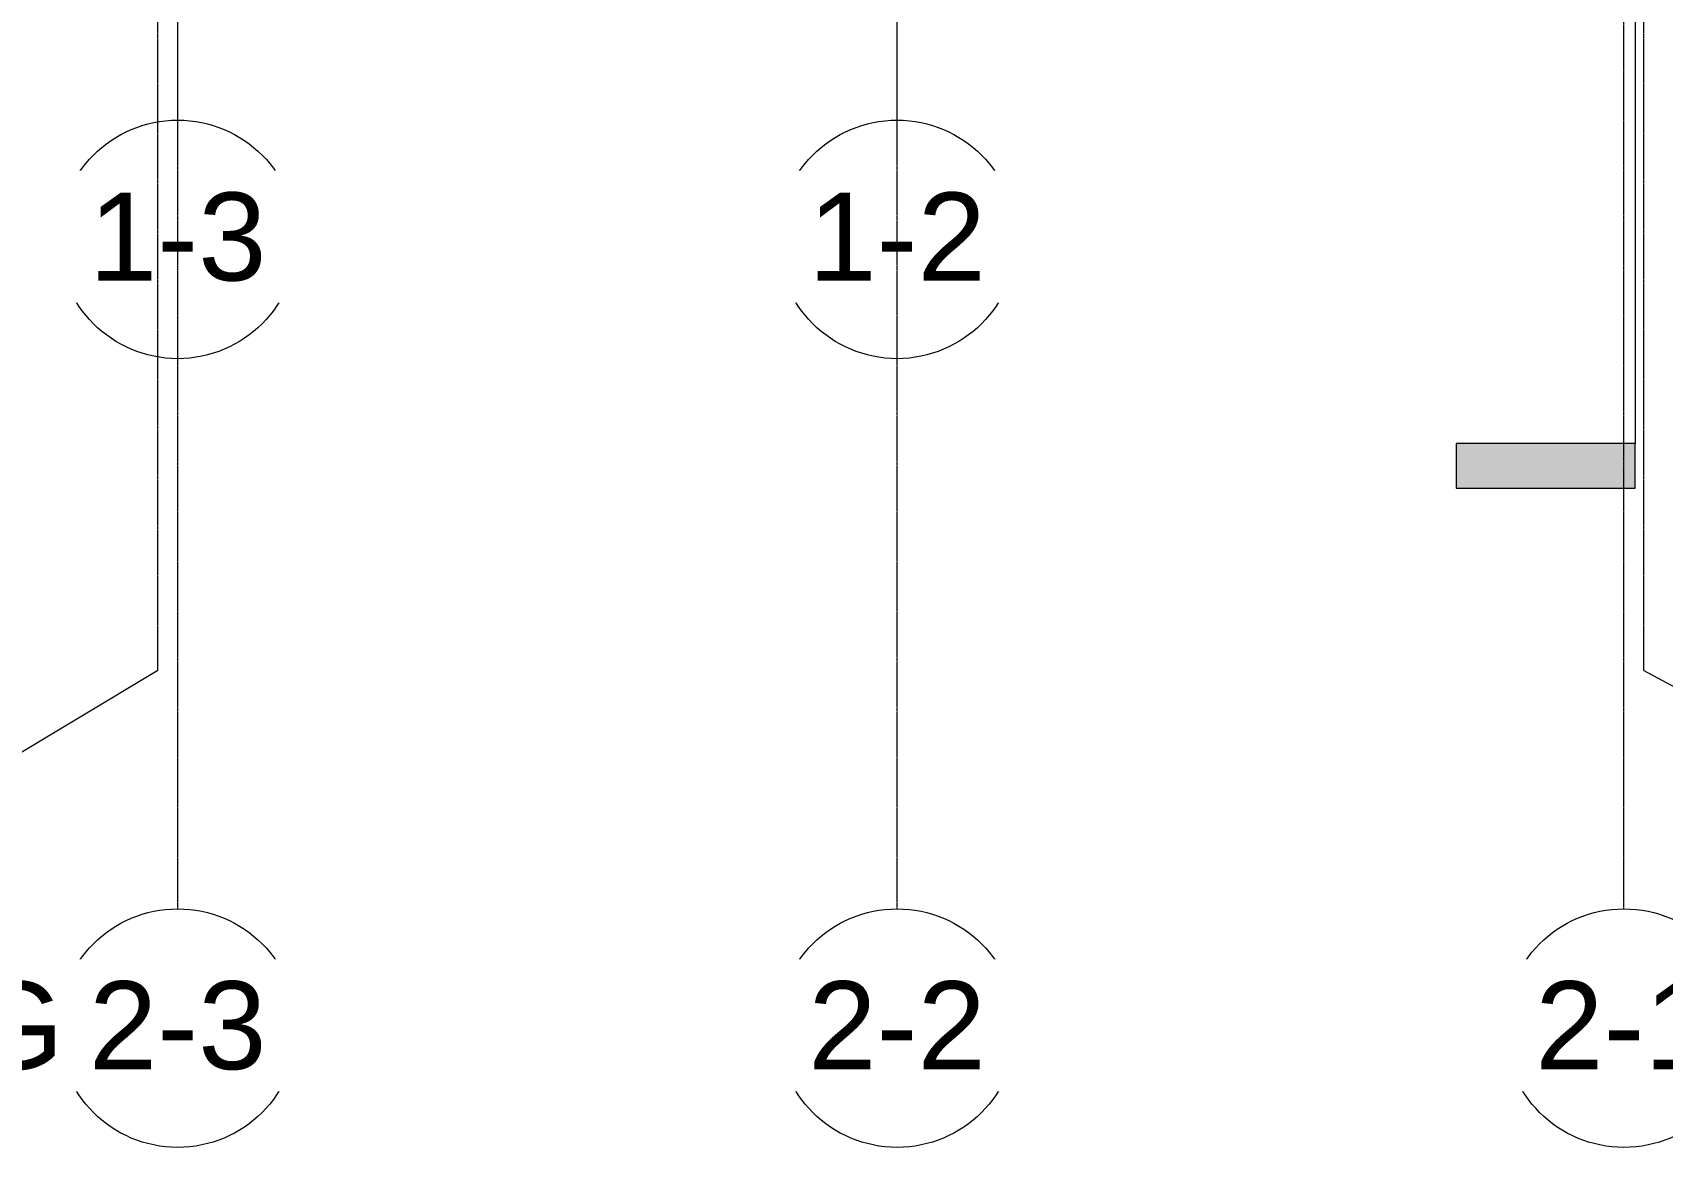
# Model space of a CAD drawing. Header units: inches. Extents: x 25557 to 33164, y -23509 to -20035.
# Drawn here: x 31565 to 32221, y -23509 to -23061 of the extents above; entities that cross this region are included whole.
import ezdxf

# ---------------------------------------------------------------- set-up
doc = ezdxf.new("R2010")
doc.units = ezdxf.units.IN
doc.header["$MEASUREMENT"] = 0
doc.linetypes.add('Grid Line 1_2_', pattern=[0.875, 0.5, -0.125, 0.125, -0.125])
for name, color, linetype, lineweight in [('G-ANNO-SYMB', 111, 'Continuous', 9), ('S-GRID', 1, 'Continuous', 9), ('S-GRID-IDEN', 1, 'Continuous', 9)]:
    doc.layers.add(name, color=color, linetype=linetype, lineweight=lineweight)
doc.styles.add('Arial', font='arial.ttf', dxfattribs={"height": 35.407186})

# ---------------------------------------------------------------- blocks, each defined once
blk = doc.blocks.new('Grid - Grid Head - Circle-14747-Overall Floor Plan')
at = {"layer": 'S-GRID-IDEN'}
blk.add_circle((0, 0), 0.25, dxfattribs=at)
blk = doc.blocks.new('Section - 3_32_ x 3_8_-18514-Overall Floor Plan')
at = {"layer": 'G-ANNO-SYMB'}
blk.add_hatch(color=256, dxfattribs=at).paths.add_polyline_path([(0, 0.375), (0, 0), (-0.09375, 0), (-0.09375, 0.375)], flags=0)
for p, q in [((0, 0.375), (-0.09375, 0.375)), ((-0.09375, 0.375), (-0.09375, 0)), ((0, 0), (0, 0.375)), ((-0.09375, 0), (0, 0))]:
    blk.add_line(p, q, dxfattribs=at)

msp = doc.modelspace()

# ---------------------------------------------------------------- linework, layer by layer
at = {"layer": 'G-ANNO-SYMB'}
msp.add_line((32210.22, -20363.1), (32210.22, -23225.87), dxfattribs=at)
at = {"layer": 'S-GRID', "linetype": 'Grid Line 1_2_'}
for p, q in [((31623.71, -23095.8), (31623.71, -20550.05)), ((31913.21, -23095.8), (31913.21, -20550.05)), ((32213.71, -23317.24), (32213.71, -20998.43)), ((32205.71, -23413.24), (32205.71, -22389.58))]:
    msp.add_line(p, q, dxfattribs=at)
at = {"layer": 'S-GRID'}
for p, q in [((31615.71, -23317.24), (31516.02, -23377.17)), ((32213.71, -23317.24), (32323.86, -23377.17))]:
    msp.add_line(p, q, dxfattribs=at)

# ---------------------------------------------------------------- block references
at = {"layer": 'G-ANNO-SYMB', "xscale": 191.9999999999999, "yscale": 191.9999999999999, "zscale": 191.9999999999999, "rotation": 89.99999999999947}
msp.add_blockref('Section - 3_32_ x 3_8_-18514-Overall Floor Plan', (32210.22, -23225.87), dxfattribs=at)
at = {"layer": 'S-GRID-IDEN', "xscale": 191.9999999999999, "yscale": 191.9999999999999, "zscale": 191.9999999999999}
for p in [(31623.71, -23143.8), (31913.21, -23143.8), (31623.71, -23461.24), (31913.21, -23461.24), (32205.71, -23461.24)]:
    msp.add_blockref('Grid - Grid Head - Circle-14747-Overall Floor Plan', p, dxfattribs=at)

# ---------------------------------------------------------------- next in the draw order: texts
at = {"layer": 'S-GRID-IDEN', "char_height": 35.407, "width": 85.104, "attachment_point": 2, "line_spacing_factor": 0.938532, "style": 'Arial', "bg_fill": 3, "box_fill_scale": 1.25, "bg_fill_color": 0, "bg_fill_transparency": 0}
for s, insert in [('1-3', (31623.7, -23124.93)), ('1-2', (31913.2, -23124.93)), ('2-3', (31623.7, -23442.37)), ('2-2', (31913.2, -23442.37)), ('2-1', (32205.7, -23442.37))]:
    msp.add_mtext(s, dxfattribs=dict(at, insert=insert))

# ---------------------------------------------------------------- next in the draw order: linework, layer by layer
at = {"layer": 'S-GRID', "linetype": 'Grid Line 1_2_'}
for p, q in [((31615.71, -23317.24), (31615.71, -20902.43)), ((31623.71, -23413.24), (31623.71, -20902.43)), ((31913.21, -23413.24), (31913.21, -20902.43))]:
    msp.add_line(p, q, dxfattribs=at)

# ---------------------------------------------------------------- next in the draw order: texts
at = {"layer": 'S-GRID-IDEN', "insert": (31516.01, -23442.37), "char_height": 35.407, "width": 147.312, "attachment_point": 2, "line_spacing_factor": 0.938532, "style": 'Arial', "bg_fill": 3, "box_fill_scale": 1.25, "bg_fill_color": 0, "bg_fill_transparency": 0}
msp.add_mtext('2-3.G', dxfattribs=at)

doc.saveas('drawing.dxf')
